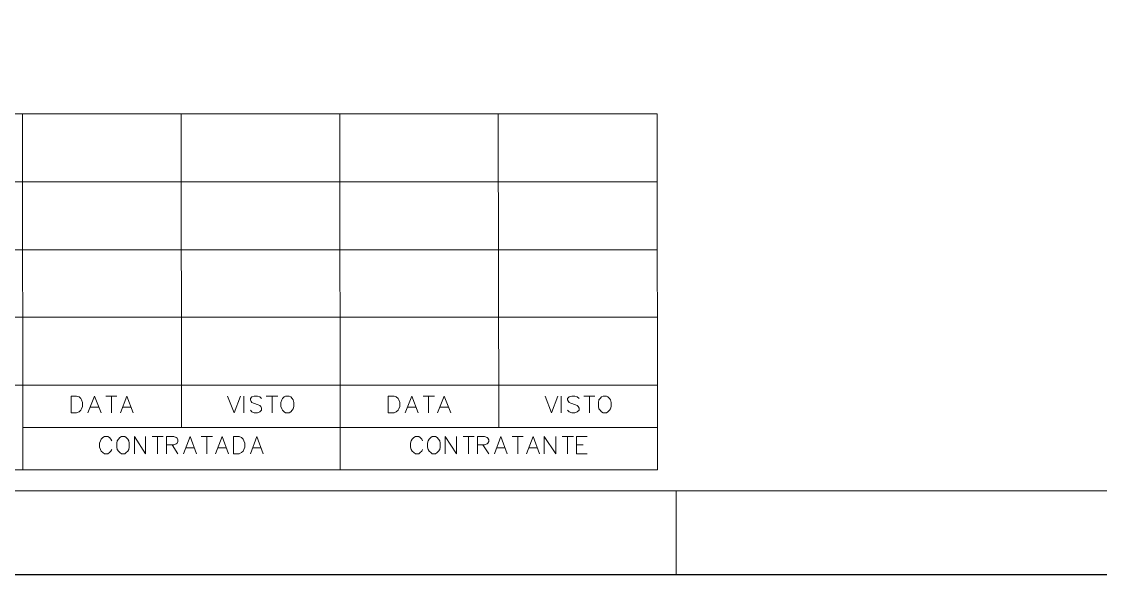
# Model space of a CAD drawing. Header units: millimetres. Extents: x 2928 to 3112, y 1220 to 1280.
# Drawn here: x 3085.84 to 3098.58, y 1220.91 to 1227.44 of the extents above; entities that cross this region are included whole.
import ezdxf
from ezdxf.xclip import XClip

# ---------------------------------------------------------------- set-up
doc = ezdxf.new("R2010")
doc.units = ezdxf.units.MM

# ---------------------------------------------------------------- blocks, each defined once
blk = doc.blocks.new('MF14B49E0')
at = {"color": 7, "linetype": 'Continuous', "lineweight": 9, "true_color": 0x000007}
blk.add_lwpolyline([(840.03, 593.45), (0, 593.45), (0, 0.23), (840.03, 0.23)], close=True, dxfattribs=at)
blk.add_lwpolyline([(655.24, 0.23), (655.24, 10.09), (655.24, 10.09)], dxfattribs=at)

msp = doc.modelspace()

# ---------------------------------------------------------------- linework, layer by layer
at = {"color": 7, "linetype": 'Continuous', "lineweight": 9, "true_color": 0x000007}
for points in [[(3111.04942, 1279.22812), (3030.52665, 1279.22812), (3030.52665, 1221.89096), (3111.04942, 1221.89096)], [(3093.34182, 1226.3435), (3078.35669, 1226.3435), (3078.36, 1222.14237), (3093.34513, 1222.14237)], [(3086.42154, 1222.81389), (3086.42154, 1223.01236), (3086.4877, 1223.01236), (3086.51747, 1223.00244), (3086.53732, 1222.98259), (3086.54393, 1222.96605), (3086.55716, 1222.93628), (3086.55716, 1222.88997), (3086.54393, 1222.8602), (3086.53732, 1222.84366), (3086.51747, 1222.82381), (3086.4877, 1222.81389)], [(3088.95545, 1223.01236), (3088.93891, 1223.00244), (3088.91906, 1222.98259), (3088.90913, 1222.96605), (3088.89921, 1222.93628), (3088.89921, 1222.88997), (3088.90913, 1222.8602), (3088.91906, 1222.84366), (3088.93891, 1222.82381), (3088.95545, 1222.81389), (3088.99514, 1222.81389), (3089.01499, 1222.82381), (3089.03153, 1222.84366), (3089.04476, 1222.8602), (3089.05138, 1222.88997), (3089.05138, 1222.93628), (3089.04476, 1222.96605), (3089.03153, 1222.98259), (3089.01499, 1223.00244), (3088.99514, 1223.01236)], [(3090.16617, 1222.81389), (3090.16617, 1223.01236), (3090.23563, 1223.01236), (3090.2621, 1223.00244), (3090.28194, 1222.98259), (3090.29187, 1222.96605), (3090.30179, 1222.93628), (3090.30179, 1222.88997), (3090.29187, 1222.8602), (3090.28194, 1222.84366), (3090.2621, 1222.82381), (3090.23563, 1222.81389)], [(3092.70338, 1223.01236), (3092.68354, 1223.00244), (3092.667, 1222.98259), (3092.65376, 1222.96605), (3092.64715, 1222.93628), (3092.64715, 1222.88997), (3092.65376, 1222.8602), (3092.667, 1222.84366), (3092.68354, 1222.82381), (3092.70338, 1222.81389), (3092.74308, 1222.81389), (3092.75962, 1222.82381), (3092.77947, 1222.84366), (3092.78939, 1222.8602), (3092.79932, 1222.88997), (3092.79932, 1222.93628), (3092.78939, 1222.96605), (3092.77947, 1222.98259), (3092.75962, 1223.00244), (3092.74308, 1223.01236)], [(3087.01697, 1222.53271), (3086.99712, 1222.52278), (3086.98058, 1222.50294), (3086.96735, 1222.48309), (3086.96074, 1222.45662), (3086.96074, 1222.40701), (3086.96735, 1222.38054), (3086.98058, 1222.36069), (3086.99712, 1222.34415), (3087.01697, 1222.33092), (3087.05667, 1222.33092), (3087.07321, 1222.34415), (3087.09306, 1222.36069), (3087.10298, 1222.38054), (3087.1096, 1222.40701), (3087.1096, 1222.45662), (3087.10298, 1222.48309), (3087.09306, 1222.50294), (3087.07321, 1222.52278), (3087.05667, 1222.53271)], [(3088.34016, 1222.33092), (3088.34016, 1222.53271), (3088.40632, 1222.53271), (3088.43279, 1222.52278), (3088.45263, 1222.50294), (3088.46256, 1222.48309), (3088.47248, 1222.45662), (3088.47248, 1222.40701), (3088.46256, 1222.38054), (3088.45263, 1222.36069), (3088.43279, 1222.34415), (3088.40632, 1222.33092)], [(3090.68552, 1222.53271), (3090.66898, 1222.52278), (3090.64913, 1222.50294), (3090.63921, 1222.48309), (3090.62928, 1222.45662), (3090.62928, 1222.40701), (3090.63921, 1222.38054), (3090.64913, 1222.36069), (3090.66898, 1222.34415), (3090.68552, 1222.33092), (3090.72521, 1222.33092), (3090.74506, 1222.34415), (3090.7616, 1222.36069), (3090.77483, 1222.38054), (3090.78145, 1222.40701), (3090.78145, 1222.45662), (3090.77483, 1222.48309), (3090.7616, 1222.50294), (3090.74506, 1222.52278), (3090.72521, 1222.53271)]]:
    msp.add_lwpolyline(points, close=True, dxfattribs=at)
for points in [[(3085.85256, 1222.14237), (3085.84926, 1226.3435), (3085.84926, 1226.3435)], [(3087.72488, 1222.64187), (3087.72157, 1226.3435), (3087.72157, 1226.3435)], [(3089.59719, 1222.14237), (3089.59389, 1226.3435), (3089.59389, 1226.3435)], [(3091.47282, 1222.64187), (3091.4662, 1226.3435), (3091.4662, 1226.3435)], [(3078.36, 1225.54297), (3093.34182, 1225.54297), (3093.34182, 1225.54297)], [(3078.36, 1225.54297), (3093.34182, 1225.54297), (3093.34182, 1225.54297)], [(3078.36, 1224.73913), (3093.34513, 1224.73913), (3093.34513, 1224.73913)], [(3078.36, 1223.94191), (3093.34513, 1223.94191), (3093.34513, 1223.94191)], [(3078.36, 1223.14138), (3093.34513, 1223.14138), (3093.34513, 1223.14138)], [(3086.62001, 1222.81389), (3086.69941, 1223.01236), (3086.77549, 1222.81389)], [(3086.83173, 1223.01236), (3086.96404, 1223.01236), (3086.96404, 1223.01236)], [(3086.89788, 1223.01236), (3086.89788, 1222.81389), (3086.89788, 1222.81389)], [(3087.00374, 1222.81389), (3087.07982, 1223.01236), (3087.15591, 1222.81389)], [(3088.27069, 1223.01236), (3088.34678, 1222.81389), (3088.42286, 1223.01236)], [(3088.46256, 1222.81389), (3088.46256, 1223.01236), (3088.46256, 1223.01236)], [(3088.67096, 1222.98259), (3088.65111, 1223.00244), (3088.62465, 1223.01236), (3088.58495, 1223.01236), (3088.55518, 1223.00244), (3088.53864, 1222.98259), (3088.53864, 1222.96605), (3088.54857, 1222.94621), (3088.55518, 1222.93628), (3088.57503, 1222.92636), (3088.63126, 1222.90651), (3088.65111, 1222.89989), (3088.66104, 1222.88997), (3088.67096, 1222.87012), (3088.67096, 1222.84366), (3088.65111, 1222.82381), (3088.62465, 1222.81389), (3088.58495, 1222.81389), (3088.55518, 1222.82381), (3088.53864, 1222.84366)], [(3088.7272, 1223.01236), (3088.86282, 1223.01236), (3088.86282, 1223.01236)], [(3088.79666, 1223.01236), (3088.79666, 1222.81389), (3088.79666, 1222.81389)], [(3090.36795, 1222.81389), (3090.44404, 1223.01236), (3090.52012, 1222.81389)], [(3090.57966, 1223.01236), (3090.71198, 1223.01236), (3090.71198, 1223.01236)], [(3090.64251, 1223.01236), (3090.64251, 1222.81389), (3090.64251, 1222.81389)], [(3090.74837, 1222.81389), (3090.82776, 1223.01236), (3090.90384, 1222.81389)], [(3092.01863, 1223.01236), (3092.09472, 1222.81389), (3092.1708, 1223.01236)], [(3092.20719, 1222.81389), (3092.20719, 1223.01236), (3092.20719, 1223.01236)], [(3092.4189, 1222.98259), (3092.39905, 1223.00244), (3092.36928, 1223.01236), (3092.33289, 1223.01236), (3092.30312, 1223.00244), (3092.28327, 1222.98259), (3092.28327, 1222.96605), (3092.29319, 1222.94621), (3092.30312, 1222.93628), (3092.32297, 1222.92636), (3092.3792, 1222.90651), (3092.39905, 1222.89989), (3092.40897, 1222.88997), (3092.4189, 1222.87012), (3092.4189, 1222.84366), (3092.39905, 1222.82381), (3092.36928, 1222.81389), (3092.33289, 1222.81389), (3092.30312, 1222.82381), (3092.28327, 1222.84366)], [(3092.47513, 1223.01236), (3092.60745, 1223.01236), (3092.60745, 1223.01236)], [(3092.54129, 1223.01236), (3092.54129, 1222.81389), (3092.54129, 1222.81389)], [(3086.64979, 1222.88005), (3086.74572, 1222.88005), (3086.74572, 1222.88005)], [(3087.03351, 1222.88005), (3087.12614, 1222.88005), (3087.12614, 1222.88005)], [(3090.39772, 1222.88005), (3090.49035, 1222.88005), (3090.49035, 1222.88005)], [(3090.77814, 1222.88005), (3090.87407, 1222.88005), (3090.87407, 1222.88005)], [(3085.85256, 1222.64187), (3093.34513, 1222.64187), (3093.34513, 1222.64187)], [(3086.9045, 1222.48309), (3086.89127, 1222.50294), (3086.87473, 1222.52278), (3086.85488, 1222.53271), (3086.81519, 1222.53271), (3086.79865, 1222.52278), (3086.7788, 1222.50294), (3086.76887, 1222.48309), (3086.75895, 1222.45662), (3086.75895, 1222.40701), (3086.76887, 1222.38054), (3086.7788, 1222.36069), (3086.79865, 1222.34415), (3086.81519, 1222.33092), (3086.85488, 1222.33092), (3086.87473, 1222.34415), (3086.89127, 1222.36069), (3086.9045, 1222.38054)], [(3087.16914, 1222.33092), (3087.16914, 1222.53271), (3087.30146, 1222.33092), (3087.30146, 1222.53271)], [(3087.37754, 1222.53271), (3087.50986, 1222.53271), (3087.50986, 1222.53271)], [(3087.4437, 1222.53271), (3087.4437, 1222.33092), (3087.4437, 1222.33092)], [(3087.54956, 1222.33092), (3087.54956, 1222.53271), (3087.63556, 1222.53271), (3087.66203, 1222.52278), (3087.67526, 1222.51286), (3087.68188, 1222.49632), (3087.68188, 1222.47647), (3087.67526, 1222.45662), (3087.66203, 1222.4467), (3087.63556, 1222.43678), (3087.54956, 1222.43678)], [(3087.75134, 1222.33092), (3087.82743, 1222.53271), (3087.90351, 1222.33092)], [(3087.95644, 1222.53271), (3088.09206, 1222.53271), (3088.09206, 1222.53271)], [(3088.0259, 1222.53271), (3088.0259, 1222.33092), (3088.0259, 1222.33092)], [(3088.12845, 1222.33092), (3088.20454, 1222.53271), (3088.28062, 1222.33092)], [(3088.53864, 1222.33092), (3088.61472, 1222.53271), (3088.69081, 1222.33092)], [(3090.57305, 1222.48309), (3090.56312, 1222.50294), (3090.54327, 1222.52278), (3090.52674, 1222.53271), (3090.48704, 1222.53271), (3090.46719, 1222.52278), (3090.45065, 1222.50294), (3090.43742, 1222.48309), (3090.4308, 1222.45662), (3090.4308, 1222.40701), (3090.43742, 1222.38054), (3090.45065, 1222.36069), (3090.46719, 1222.34415), (3090.48704, 1222.33092), (3090.52674, 1222.33092), (3090.54327, 1222.34415), (3090.56312, 1222.36069), (3090.57305, 1222.38054)], [(3090.83768, 1222.33092), (3090.83768, 1222.53271), (3090.97331, 1222.33092), (3090.97331, 1222.53271)], [(3091.0494, 1222.53271), (3091.18171, 1222.53271), (3091.18171, 1222.53271)], [(3091.11555, 1222.53271), (3091.11555, 1222.33092), (3091.11555, 1222.33092)], [(3091.22141, 1222.33092), (3091.22141, 1222.53271), (3091.30411, 1222.53271), (3091.33388, 1222.52278), (3091.34381, 1222.51286), (3091.35373, 1222.49632), (3091.35373, 1222.47647), (3091.34381, 1222.45662), (3091.33388, 1222.4467), (3091.30411, 1222.43678), (3091.22141, 1222.43678)], [(3091.41989, 1222.33092), (3091.49597, 1222.53271), (3091.57206, 1222.33092)], [(3091.62829, 1222.53271), (3091.76061, 1222.53271), (3091.76061, 1222.53271)], [(3091.69776, 1222.53271), (3091.69776, 1222.33092), (3091.69776, 1222.33092)], [(3091.80031, 1222.33092), (3091.87639, 1222.53271), (3091.95247, 1222.33092)], [(3092.00871, 1222.33092), (3092.00871, 1222.53271), (3092.14434, 1222.33092), (3092.14434, 1222.53271)], [(3092.22042, 1222.53271), (3092.35274, 1222.53271), (3092.35274, 1222.53271)], [(3092.28327, 1222.53271), (3092.28327, 1222.33092), (3092.28327, 1222.33092)], [(3092.38913, 1222.33092), (3092.38913, 1222.53271), (3092.51483, 1222.53271)], [(3087.61572, 1222.43678), (3087.68188, 1222.33092), (3087.68188, 1222.33092)], [(3091.28426, 1222.43678), (3091.35373, 1222.33092), (3091.35373, 1222.33092)], [(3092.38913, 1222.43678), (3092.46852, 1222.43678), (3092.46852, 1222.43678)], [(3087.77781, 1222.40039), (3087.87374, 1222.40039), (3087.87374, 1222.40039)], [(3088.15822, 1222.40039), (3088.25416, 1222.40039), (3088.25416, 1222.40039)], [(3088.56841, 1222.40039), (3088.66104, 1222.40039), (3088.66104, 1222.40039)], [(3091.44966, 1222.40039), (3091.54228, 1222.40039), (3091.54228, 1222.40039)], [(3091.82677, 1222.40039), (3091.9227, 1222.40039), (3091.9227, 1222.40039)], [(3092.38913, 1222.33092), (3092.51483, 1222.33092), (3092.51483, 1222.33092)]]:
    msp.add_lwpolyline(points, dxfattribs=at)

# ---------------------------------------------------------------- block references
at = {"color": 7, "true_color": 0xffffff}
ref = msp.add_blockref('MF14B49E0', (3028.04236, 1220.88198), dxfattribs=dict(at, xscale=0.1, yscale=0.1, zscale=0.1))
XClip(ref).set_block_clipping_path([(0, 0.2320201385), (841.02, 594.08)])

doc.saveas('drawing.dxf')
